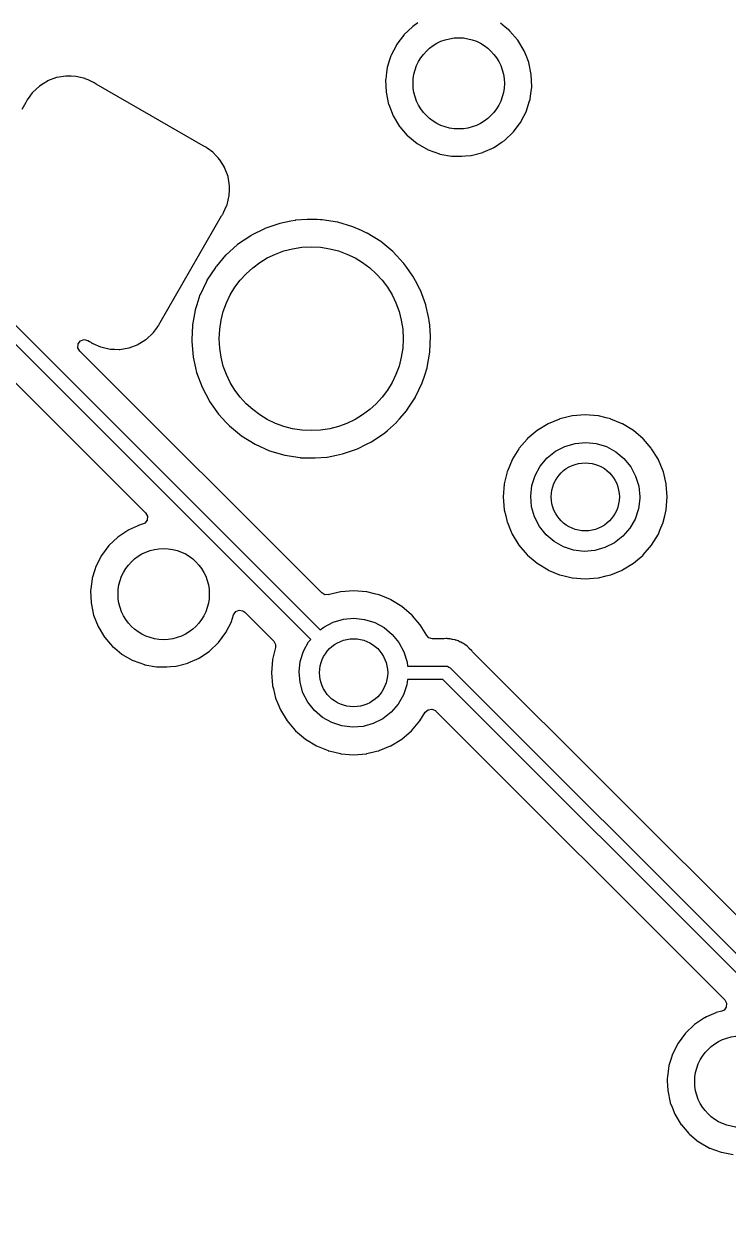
# Model space of a CAD drawing. Extents: x 189 to 319, y -167 to -61.
# Drawn here: x 271.64 to 284.77, y -106.14 to -83.89 of the extents above; entities that cross this region are included whole.
import ezdxf

# ---------------------------------------------------------------- set-up
doc = ezdxf.new("R2010")
doc.units = 0
doc.layers.add('BLACK', color=7, linetype='CONTINUOUS')

msp = doc.modelspace()

# ---------------------------------------------------------------- linework, layer by layer
at = {"layer": 'BLACK', "linetype": 'CONTINUOUS'}
for p, q in [((278.99, -83.8699), (278.895, -83.9336)), ((280.616, -83.9491), (280.527, -83.8759)), ((278.725, -84.0971), (278.635, -84.2176)), ((278.728, -84.0928), (278.725, -84.0971)), ((278.895, -83.9336), (278.728, -84.0928)), ((280.701, -84.0188), (280.616, -83.9491)), ((280.705, -84.0228), (280.701, -84.0188)), ((280.846, -84.1851), (280.705, -84.0228)), ((280.705, -84.0228), (280.705, -84.0228)), ((278.588, -84.2827), (278.492, -84.4715)), ((278.59, -84.2779), (278.588, -84.2827)), ((278.635, -84.2176), (278.59, -84.2779)), ((280.852, -84.193), (280.846, -84.1851)), ((280.972, -84.3902), (280.852, -84.193)), ((278.462, -84.5599), (278.419, -84.6988)), ((278.486, -84.4836), (278.462, -84.5599)), ((278.492, -84.4715), (278.486, -84.4836)), ((281.007, -84.48), (280.972, -84.3902)), ((281.051, -84.5911), (281.007, -84.48)), ((278.405, -84.7952), (278.389, -84.9209)), ((278.418, -84.7039), (278.405, -84.7952)), ((278.419, -84.6988), (278.418, -84.7039)), ((278.419, -84.6988), (278.419, -84.6988)), ((281.057, -84.6048), (281.051, -84.5911)), ((281.104, -84.8306), (281.057, -84.6048)), ((272.001, -85.0058), (271.935, -85.0469)), ((272.082, -84.9557), (272.001, -85.0058)), ((272.087, -84.9525), (272.082, -84.9557)), ((272.082, -84.9557), (272.082, -84.9557)), ((272.254, -84.8895), (272.087, -84.9525)), ((272.26, -84.8885), (272.254, -84.8895)), ((272.425, -84.8613), (272.26, -84.8885)), ((272.26, -84.8885), (272.26, -84.8885)), ((272.431, -84.8603), (272.425, -84.8613)), ((272.425, -84.8613), (272.425, -84.8613)), ((272.437, -84.8605), (272.431, -84.8603)), ((272.527, -84.8635), (272.437, -84.8605)), ((272.437, -84.8605), (272.437, -84.8605)), ((272.61, -84.8662), (272.527, -84.8635)), ((272.784, -84.9068), (272.61, -84.8662)), ((272.789, -84.9094), (272.784, -84.9068)), ((272.841, -84.9326), (272.789, -84.9094)), ((272.789, -84.9094), (272.789, -84.9094)), ((272.927, -84.9718), (272.841, -84.9326)), ((272.932, -84.9739), (272.927, -84.9718)), ((272.943, -84.9781), (272.932, -84.9739)), ((272.947, -84.9799), (272.943, -84.9781)), ((272.943, -84.9781), (272.943, -84.9781)), ((272.958, -84.9863), (272.947, -84.9799)), ((272.962, -84.9894), (272.958, -84.9863)), ((272.973, -84.9991), (272.962, -84.9894)), ((272.991, -85.011), (272.973, -84.9991)), ((274.017, -85.6035), (272.991, -85.011)), ((278.389, -84.9209), (278.387, -84.9326)), ((278.387, -84.9326), (278.396, -85.1631)), ((281.113, -85.0611), (281.104, -84.8306)), ((271.801, -85.1742), (271.726, -85.2784)), ((271.804, -85.1692), (271.801, -85.1742)), ((271.801, -85.1742), (271.801, -85.1742)), ((271.935, -85.0469), (271.804, -85.1692)), ((278.396, -85.1631), (278.443, -85.3889)), ((281.082, -85.2898), (281.096, -85.1849)), ((281.096, -85.1849), (281.112, -85.0664)), ((281.112, -85.0664), (281.113, -85.0611)), ((281.112, -85.0664), (281.112, -85.0664)), ((271.681, -85.3561), (271.608, -85.4839)), ((271.689, -85.34), (271.681, -85.3561)), ((271.7, -85.3142), (271.689, -85.34)), ((271.706, -85.3034), (271.7, -85.3142)), ((271.721, -85.2852), (271.706, -85.3034)), ((271.726, -85.2784), (271.721, -85.2852)), ((278.443, -85.3889), (278.445, -85.3939)), ((278.445, -85.3939), (278.445, -85.3939)), ((278.445, -85.3939), (278.476, -85.4711)), ((281.014, -85.5101), (281.066, -85.3419)), ((281.066, -85.3419), (281.081, -85.2949)), ((281.081, -85.2949), (281.082, -85.2898)), ((281.081, -85.2949), (281.081, -85.2949)), ((274.984, -86.1617), (274.017, -85.6035)), ((278.476, -85.4711), (278.528, -85.6035)), ((278.528, -85.6035), (278.648, -85.8007)), ((280.91, -85.7158), (280.964, -85.608)), ((280.964, -85.608), (281.012, -85.5149)), ((281.012, -85.5149), (281.014, -85.5101)), ((281.012, -85.5149), (281.012, -85.5149)), ((278.648, -85.8007), (278.651, -85.8047)), ((278.651, -85.8047), (278.792, -85.9673)), ((280.605, -86.0601), (280.772, -85.9009)), ((280.772, -85.9009), (280.857, -85.7859)), ((280.857, -85.7859), (280.906, -85.7201)), ((280.906, -85.7201), (280.91, -85.7158)), ((280.906, -85.7201), (280.906, -85.7201)), ((278.792, -85.9673), (278.799, -85.975)), ((278.799, -85.975), (278.803, -85.9783)), ((278.803, -85.9783), (278.973, -86.1178)), ((278.973, -86.1178), (278.973, -86.1178)), ((278.973, -86.1178), (278.977, -86.1212)), ((278.977, -86.1212), (279.178, -86.2354)), ((280.418, -86.186), (280.56, -86.0901)), ((280.56, -86.0901), (280.605, -86.0601)), ((275, -86.1695), (274.984, -86.1617)), ((275.026, -86.1799), (275, -86.1695)), ((275.036, -86.1863), (275.026, -86.1799)), ((275.04, -86.1894), (275.036, -86.1863)), ((275.054, -86.2013), (275.04, -86.1894)), ((275.04, -86.1894), (275.04, -86.1894)), ((275.061, -86.2065), (275.054, -86.2013)), ((275.165, -86.2812), (275.061, -86.2065)), ((275.17, -86.2848), (275.165, -86.2812)), ((275.165, -86.2812), (275.165, -86.2812)), ((275.232, -86.3505), (275.17, -86.2848)), ((275.268, -86.3889), (275.232, -86.3505)), ((279.178, -86.2354), (279.183, -86.2372)), ((279.183, -86.2372), (279.183, -86.2372)), ((279.183, -86.2372), (279.39, -86.3122)), ((279.39, -86.3122), (279.39, -86.3122)), ((279.39, -86.3122), (279.395, -86.3141)), ((279.395, -86.3141), (279.4, -86.315)), ((279.4, -86.315), (279.4, -86.315)), ((279.4, -86.315), (279.618, -86.3544)), ((279.618, -86.3544), (279.618, -86.3544)), ((279.618, -86.3544), (279.622, -86.3551)), ((279.622, -86.3551), (279.639, -86.356)), ((279.639, -86.356), (279.644, -86.3562)), ((279.644, -86.3562), (279.644, -86.3562)), ((279.644, -86.3562), (279.646, -86.3563)), ((279.646, -86.3563), (279.808, -86.3563)), ((279.808, -86.3563), (279.876, -86.3505)), ((279.876, -86.3505), (279.975, -86.3421)), ((279.975, -86.3421), (279.98, -86.3417)), ((279.975, -86.3421), (279.975, -86.3421)), ((279.98, -86.3417), (279.985, -86.3403)), ((279.985, -86.3403), (280.198, -86.2851)), ((279.985, -86.3403), (279.985, -86.3403)), ((280.198, -86.2851), (280.203, -86.2837)), ((280.198, -86.2851), (280.198, -86.2851)), ((280.203, -86.2837), (280.208, -86.2815)), ((280.208, -86.2815), (280.409, -86.1912)), ((280.208, -86.2815), (280.208, -86.2815)), ((280.409, -86.1912), (280.414, -86.189)), ((280.414, -86.189), (280.418, -86.186)), ((280.418, -86.186), (280.418, -86.186)), ((275.293, -86.4153), (275.268, -86.3889)), ((275.296, -86.4206), (275.293, -86.4153)), ((275.384, -86.562), (275.296, -86.4206)), ((275.296, -86.4206), (275.296, -86.4206)), ((275.387, -86.5672), (275.384, -86.562)), ((275.384, -86.562), (275.384, -86.562)), ((275.45, -86.7346), (275.387, -86.5672)), ((275.451, -86.7407), (275.45, -86.7346)), ((275.471, -86.8621), (275.451, -86.7407)), ((275.451, -86.7407), (275.451, -86.7407)), ((268.874, -86.8961), (277.17, -95.1921)), ((275.479, -86.9111), (275.471, -86.8621)), ((275.473, -87.0899), (275.477, -86.9845)), ((275.477, -86.9845), (275.479, -86.9173)), ((275.479, -86.9173), (275.479, -86.9111)), ((275.479, -86.9173), (275.479, -86.9173)), ((276.993, -95.3685), (268.734, -87.1095)), ((275.433, -87.264), (275.473, -87.0899)), ((274.182, -89.4572), (275.329, -87.4708)), ((275.329, -87.4708), (275.341, -87.4536)), ((275.341, -87.4536), (275.35, -87.4419)), ((275.35, -87.4419), (275.353, -87.4382)), ((275.353, -87.4382), (275.36, -87.4274)), ((275.36, -87.4274), (275.362, -87.4229)), ((275.362, -87.4229), (275.366, -87.4125)), ((275.362, -87.4229), (275.362, -87.4229)), ((275.366, -87.4125), (275.368, -87.4074)), ((275.368, -87.4074), (275.43, -87.2697)), ((275.43, -87.2697), (275.433, -87.264)), ((275.43, -87.2697), (275.43, -87.2697)), ((268.56, -87.6549), (273.914, -93.0096)), ((276.416, -87.61), (276.137, -87.7061)), ((276.619, -87.5691), (276.416, -87.61)), ((276.701, -87.5524), (276.619, -87.5691)), ((276.705, -87.5516), (276.701, -87.5524)), ((276.701, -87.5524), (276.701, -87.5524)), ((276.925, -87.537), (276.705, -87.5516)), ((277.11, -87.537), (276.925, -87.537)), ((277.111, -87.5371), (277.11, -87.537)), ((277.177, -87.5401), (277.111, -87.5371)), ((277.111, -87.5371), (277.111, -87.5371)), ((277.202, -87.5412), (277.177, -87.5401)), ((277.205, -87.5417), (277.202, -87.5412)), ((277.489, -87.5867), (277.205, -87.5417)), ((277.205, -87.5417), (277.205, -87.5417)), ((277.494, -87.5874), (277.489, -87.5867)), ((277.489, -87.5867), (277.489, -87.5867)), ((277.777, -87.6718), (277.494, -87.5874)), ((277.938, -87.7442), (277.777, -87.6718)), ((275.873, -87.8383), (275.628, -88.0043)), ((275.889, -87.8303), (275.873, -87.8383)), ((276.133, -87.708), (275.889, -87.8303)), ((276.137, -87.7061), (276.133, -87.708)), ((278.038, -87.7892), (277.938, -87.7442)), ((278.046, -87.7928), (278.038, -87.7892)), ((278.297, -87.9484), (278.046, -87.7928)), ((275.628, -88.0043), (275.408, -88.2012)), ((278.525, -88.1359), (278.297, -87.9484)), ((278.528, -88.1389), (278.525, -88.1359)), ((278.724, -88.3488), (278.528, -88.1389)), ((275.405, -88.2043), (275.234, -88.4047)), ((275.408, -88.2012), (275.405, -88.2043)), ((275.405, -88.2043), (275.405, -88.2043)), ((278.727, -88.3519), (278.724, -88.3488)), ((278.724, -88.3488), (278.724, -88.3488)), ((278.729, -88.3553), (278.727, -88.3519)), ((278.781, -88.4289), (278.729, -88.3553)), ((278.729, -88.3553), (278.729, -88.3553)), ((275.214, -88.4289), (275.057, -88.6696)), ((275.216, -88.4254), (275.214, -88.4289)), ((275.214, -88.4289), (275.214, -88.4289)), ((275.234, -88.4047), (275.216, -88.4254)), ((278.898, -88.5926), (278.781, -88.4289)), ((275.047, -88.6898), (274.928, -88.9398)), ((275.053, -88.6768), (275.047, -88.6898)), ((275.055, -88.6731), (275.053, -88.6768)), ((275.053, -88.6768), (275.053, -88.6768)), ((275.057, -88.6696), (275.055, -88.6731)), ((278.944, -88.681), (278.898, -88.5926)), ((279.025, -88.8339), (278.944, -88.681)), ((274.927, -88.9438), (274.868, -89.127)), ((274.928, -88.9398), (274.927, -88.9438)), ((274.927, -88.9438), (274.927, -88.9438)), ((279.035, -88.8538), (279.025, -88.8339)), ((279.137, -89.1309), (279.035, -88.8538)), ((274.837, -89.2251), (274.788, -89.4991)), ((274.838, -89.221), (274.837, -89.2251)), ((274.868, -89.127), (274.838, -89.221)), ((279.138, -89.135), (279.137, -89.1309)), ((279.193, -89.3802), (279.138, -89.135)), ((279.138, -89.135), (279.138, -89.135)), ((274.17, -89.48), (274.178, -89.4639)), ((274.178, -89.4639), (274.182, -89.4572)), ((279.202, -89.4192), (279.193, -89.3802)), ((279.202, -89.4233), (279.202, -89.4192)), ((279.209, -89.5058), (279.202, -89.4233)), ((273.924, -89.7731), (274.055, -89.6508)), ((274.055, -89.6508), (274.058, -89.6458)), ((274.058, -89.6458), (274.133, -89.5416)), ((274.058, -89.6458), (274.058, -89.6458)), ((274.133, -89.5416), (274.138, -89.5348)), ((274.138, -89.5348), (274.15, -89.5204)), ((274.15, -89.5204), (274.153, -89.5166)), ((274.15, -89.5204), (274.15, -89.5204)), ((274.153, -89.5166), (274.16, -89.5058)), ((274.16, -89.5058), (274.17, -89.48)), ((274.786, -89.5158), (274.774, -89.7748)), ((274.788, -89.4991), (274.786, -89.5117)), ((274.786, -89.5117), (274.786, -89.5158)), ((274.786, -89.5158), (274.786, -89.5158)), ((279.227, -89.7133), (279.209, -89.5058)), ((272.652, -89.9273), (272.657, -89.8565)), ((272.657, -89.8565), (272.7, -89.7996)), ((272.7, -89.7996), (272.766, -89.7748)), ((272.766, -89.7748), (272.838, -89.7914)), ((272.838, -89.7914), (272.869, -89.809)), ((272.869, -89.809), (272.886, -89.8209)), ((272.886, -89.8209), (272.902, -89.8337)), ((272.902, -89.8337), (272.912, -89.8401)), ((272.912, -89.8401), (272.917, -89.8419)), ((272.917, -89.8419), (272.917, -89.8419)), ((272.917, -89.8419), (272.927, -89.8461)), ((272.927, -89.8461), (272.932, -89.8482)), ((272.932, -89.8482), (273.07, -89.9106)), ((273.07, -89.9106), (273.07, -89.9106)), ((273.07, -89.9106), (273.076, -89.9132)), ((273.076, -89.9132), (273.25, -89.9538)), ((273.605, -89.9305), (273.772, -89.8675)), ((273.772, -89.8675), (273.778, -89.8643)), ((273.778, -89.8643), (273.87, -89.8067)), ((273.778, -89.8643), (273.778, -89.8643)), ((273.87, -89.8067), (273.919, -89.7764)), ((273.919, -89.7763), (273.924, -89.7731)), ((273.919, -89.7764), (273.919, -89.7763)), ((274.774, -89.7748), (274.773, -89.8067)), ((274.773, -89.8067), (274.773, -89.8108)), ((274.773, -89.8108), (274.792, -90.0313)), ((274.773, -89.8108), (274.773, -89.8108)), ((279.214, -90.0038), (279.227, -89.7175)), ((279.227, -89.7175), (279.227, -89.7133)), ((279.227, -89.7175), (279.227, -89.7175)), ((272.686, -89.9896), (272.652, -89.9273)), ((277.199, -94.5025), (272.686, -89.9896)), ((273.25, -89.9538), (273.332, -89.9565)), ((273.332, -89.9565), (273.422, -89.9595)), ((273.422, -89.9595), (273.422, -89.9595)), ((273.422, -89.9595), (273.429, -89.9597)), ((273.429, -89.9597), (273.435, -89.9587)), ((273.435, -89.9587), (273.599, -89.9315)), ((273.435, -89.9587), (273.435, -89.9587)), ((273.599, -89.9315), (273.605, -89.9305)), ((273.599, -89.9315), (273.599, -89.9315)), ((274.792, -90.0313), (274.798, -90.1008)), ((274.798, -90.1008), (274.799, -90.1049)), ((274.799, -90.1049), (274.799, -90.1049)), ((274.799, -90.1049), (274.843, -90.303)), ((279.188, -90.151), (279.213, -90.0125)), ((279.213, -90.0125), (279.214, -90.0083)), ((279.213, -90.0125), (279.213, -90.0125)), ((279.214, -90.0083), (279.214, -90.0038)), ((274.843, -90.303), (274.863, -90.389)), ((279.116, -90.4416), (279.161, -90.303)), ((279.161, -90.303), (279.162, -90.299)), ((279.161, -90.303), (279.161, -90.303)), ((279.162, -90.299), (279.188, -90.151)), ((274.863, -90.389), (274.965, -90.6662)), ((278.945, -90.8469), (279.072, -90.5802)), ((279.072, -90.5802), (279.116, -90.4416)), ((274.965, -90.6662), (275.102, -90.9274)), ((275.102, -90.9274), (275.105, -90.9308)), ((275.105, -90.9308), (275.271, -91.1647)), ((278.786, -91.0911), (278.943, -90.8504)), ((278.943, -90.8504), (278.945, -90.8469)), ((278.943, -90.8504), (278.943, -90.8504)), ((275.271, -91.1647), (275.271, -91.1647)), ((275.271, -91.1647), (275.273, -91.1681)), ((275.273, -91.1681), (275.276, -91.1712)), ((275.276, -91.1712), (275.276, -91.1712)), ((275.276, -91.1712), (275.411, -91.3157)), ((278.592, -91.3188), (278.647, -91.2545)), ((278.647, -91.2545), (278.781, -91.0978)), ((278.781, -91.0978), (278.784, -91.0946)), ((278.781, -91.0978), (278.781, -91.0978)), ((278.784, -91.0946), (278.786, -91.0911)), ((278.786, -91.0911), (278.786, -91.0911)), ((281.719, -91.236), (281.637, -91.2556)), ((281.866, -91.2008), (281.719, -91.236)), ((281.87, -91.1996), (281.866, -91.2008)), ((281.866, -91.2008), (281.866, -91.2008)), ((282.11, -91.1808), (281.87, -91.1996)), ((282.349, -91.1996), (282.11, -91.1808)), ((282.354, -91.2008), (282.349, -91.1996)), ((282.501, -91.236), (282.354, -91.2008)), ((282.354, -91.2008), (282.354, -91.2008)), ((282.582, -91.2556), (282.501, -91.236)), ((275.411, -91.3157), (275.475, -91.3841)), ((275.475, -91.3841), (275.703, -91.5716)), ((278.372, -91.5157), (278.42, -91.4728)), ((278.42, -91.4728), (278.589, -91.3216)), ((278.589, -91.3216), (278.592, -91.3188)), ((281.211, -91.4728), (281.028, -91.6287)), ((281.415, -91.3475), (281.211, -91.4728)), ((281.42, -91.3456), (281.415, -91.3475)), ((281.632, -91.2575), (281.42, -91.3456)), ((281.42, -91.3456), (281.42, -91.3456)), ((281.637, -91.2556), (281.632, -91.2575)), ((281.632, -91.2575), (281.632, -91.2575)), ((282.587, -91.2575), (282.582, -91.2556)), ((282.799, -91.3456), (282.587, -91.2575)), ((282.587, -91.2575), (282.587, -91.2575)), ((282.804, -91.3475), (282.799, -91.3456)), ((282.799, -91.3456), (282.799, -91.3456)), ((283.008, -91.4728), (282.804, -91.3475)), ((283.191, -91.6287), (283.008, -91.4728)), ((275.703, -91.5716), (275.954, -91.7272)), ((278.033, -91.7289), (278.124, -91.6835)), ((278.124, -91.6835), (278.127, -91.6817)), ((278.124, -91.6835), (278.124, -91.6835)), ((278.127, -91.6817), (278.372, -91.5157)), ((281.025, -91.6324), (280.878, -91.8042)), ((281.028, -91.6287), (281.025, -91.6324)), ((281.919, -91.712), (282.117, -91.694)), ((282.117, -91.694), (282.314, -91.7148)), ((283.194, -91.6324), (283.191, -91.6287)), ((283.341, -91.8042), (283.194, -91.6324)), ((275.954, -91.7272), (276.223, -91.8482)), ((276.223, -91.8482), (276.506, -91.9326)), ((277.472, -91.9326), (277.584, -91.91)), ((277.584, -91.91), (277.863, -91.8139)), ((277.863, -91.8139), (278.033, -91.7289)), ((280.872, -91.8112), (280.747, -92.0158)), ((280.878, -91.8042), (280.872, -91.8112)), ((281.399, -91.9841), (281.553, -91.8598)), ((281.553, -91.8598), (281.729, -91.768)), ((281.729, -91.768), (281.919, -91.712)), ((282.314, -91.7148), (282.503, -91.7734)), ((282.503, -91.7734), (282.678, -91.8677)), ((282.678, -91.8677), (282.83, -91.9941)), ((283.347, -91.8112), (283.341, -91.8042)), ((283.472, -92.0158), (283.347, -91.8112)), ((276.506, -91.9326), (276.511, -91.9333)), ((276.511, -91.9333), (276.511, -91.9333)), ((276.511, -91.9333), (276.795, -91.9783)), ((276.795, -91.9783), (276.795, -91.9783)), ((276.795, -91.9783), (276.798, -91.9788)), ((276.798, -91.9788), (276.823, -91.9799)), ((276.823, -91.9799), (276.889, -91.9829)), ((276.889, -91.9829), (276.889, -91.9829)), ((276.889, -91.9829), (276.89, -91.983)), ((276.89, -91.983), (277.075, -91.983)), ((277.075, -91.983), (277.295, -91.9684)), ((277.295, -91.9684), (277.299, -91.9676)), ((277.299, -91.9676), (277.472, -91.9326)), ((277.299, -91.9676), (277.299, -91.9676)), ((280.745, -92.0203), (280.657, -92.2329)), ((280.747, -92.0158), (280.745, -92.0203)), ((280.745, -92.0203), (280.745, -92.0203)), ((281.176, -92.3098), (281.271, -92.136)), ((281.271, -92.136), (281.399, -91.9841)), ((282.83, -91.9941), (282.956, -92.1478)), ((283.474, -92.0203), (283.472, -92.0158)), ((283.562, -92.2329), (283.474, -92.0203)), ((283.474, -92.0203), (283.474, -92.0203)), ((280.654, -92.2423), (280.6, -92.466)), ((280.655, -92.2374), (280.654, -92.2423)), ((280.657, -92.2329), (280.655, -92.2374)), ((281.116, -92.4988), (281.176, -92.3098)), ((282.956, -92.1478), (283.049, -92.3228)), ((283.049, -92.3228), (283.106, -92.5127)), ((283.564, -92.2374), (283.562, -92.2329)), ((283.565, -92.2423), (283.564, -92.2374)), ((283.619, -92.466), (283.565, -92.2423)), ((280.599, -92.4708), (280.58, -92.71)), ((280.6, -92.466), (280.599, -92.4708)), ((280.6, -92.466), (280.6, -92.466)), ((281.094, -92.6958), (281.116, -92.4988)), ((283.106, -92.5127), (283.126, -92.71)), ((283.62, -92.4708), (283.619, -92.466)), ((283.619, -92.466), (283.619, -92.466)), ((283.639, -92.71), (283.62, -92.4708)), ((280.58, -92.71), (280.599, -92.9492)), ((281.11, -92.8934), (281.094, -92.6958)), ((283.125, -92.7384), (283.1, -92.9351)), ((283.126, -92.71), (283.125, -92.7384)), ((283.62, -92.9492), (283.639, -92.71)), ((273.914, -93.0096), (273.948, -93.0719)), ((280.599, -92.9492), (280.6, -92.954)), ((280.6, -92.954), (280.6, -92.954)), ((280.6, -92.954), (280.626, -93.0606)), ((281.165, -93.084), (281.11, -92.8934)), ((283.1, -92.9351), (283.038, -93.1232)), ((283.593, -93.0606), (283.619, -92.954)), ((283.619, -92.954), (283.62, -92.9492)), ((283.619, -92.954), (283.619, -92.954)), ((273.755, -93.2551), (273.586, -93.331)), ((273.792, -93.2385), (273.755, -93.2551)), ((273.797, -93.2363), (273.792, -93.2385)), ((273.792, -93.2385), (273.792, -93.2385)), ((273.802, -93.2349), (273.797, -93.2363)), ((273.832, -93.2271), (273.802, -93.2349)), ((273.802, -93.2349), (273.802, -93.2349)), ((273.857, -93.2207), (273.832, -93.2271)), ((273.901, -93.1996), (273.857, -93.2207)), ((273.943, -93.1427), (273.901, -93.1996)), ((273.948, -93.0719), (273.943, -93.1427)), ((280.626, -93.0606), (280.655, -93.1826)), ((280.655, -93.1826), (280.657, -93.1871)), ((280.657, -93.1871), (280.657, -93.1871)), ((280.657, -93.1871), (280.717, -93.331)), ((281.256, -93.2604), (281.165, -93.084)), ((283.038, -93.1232), (282.94, -93.2957)), ((283.502, -93.331), (283.562, -93.1871)), ((283.562, -93.1871), (283.564, -93.1826)), ((283.562, -93.1871), (283.562, -93.1871)), ((283.564, -93.1826), (283.593, -93.0606)), ((273.395, -93.4599), (273.228, -93.6191)), ((273.544, -93.3598), (273.395, -93.4599)), ((273.582, -93.334), (273.544, -93.3598)), ((273.586, -93.331), (273.582, -93.334)), ((273.582, -93.334), (273.582, -93.334)), ((280.717, -93.331), (280.747, -93.4042)), ((280.747, -93.4042), (280.872, -93.6088)), ((281.379, -93.4158), (281.256, -93.2604)), ((281.53, -93.5443), (281.379, -93.4158)), ((282.81, -93.4458), (282.654, -93.5678)), ((282.94, -93.2957), (282.81, -93.4458)), ((283.347, -93.6088), (283.472, -93.4042)), ((283.472, -93.4042), (283.502, -93.331)), ((273.228, -93.6191), (273.09, -93.8042)), ((280.872, -93.6088), (281.028, -93.7913)), ((281.703, -93.641), (281.53, -93.5443)), ((281.891, -93.7023), (281.703, -93.641)), ((282.088, -93.7258), (281.891, -93.7023)), ((282.477, -93.6572), (282.286, -93.7106)), ((282.654, -93.5678), (282.477, -93.6572)), ((283.191, -93.7913), (283.347, -93.6088)), ((273.033, -93.9165), (272.986, -94.0099)), ((273.088, -93.809), (273.033, -93.9165)), ((273.09, -93.8042), (273.088, -93.809)), ((281.028, -93.7913), (281.032, -93.7945)), ((281.032, -93.7945), (281.175, -93.9165)), ((281.175, -93.9165), (281.211, -93.9472)), ((282.286, -93.7106), (282.088, -93.7258)), ((283.008, -93.9472), (283.044, -93.9165)), ((283.044, -93.9165), (283.187, -93.7945)), ((283.187, -93.7945), (283.191, -93.7913)), ((272.966, -94.0725), (272.919, -94.2251)), ((272.986, -94.0099), (272.966, -94.0725)), ((281.211, -93.9472), (281.415, -94.0725)), ((281.415, -94.0725), (281.42, -94.0744)), ((281.42, -94.0744), (281.42, -94.0744)), ((281.42, -94.0744), (281.632, -94.1625)), ((282.587, -94.1625), (282.799, -94.0744)), ((282.799, -94.0744), (282.804, -94.0725)), ((282.799, -94.0744), (282.799, -94.0744)), ((282.804, -94.0725), (283.008, -93.9472)), ((272.916, -94.2392), (272.892, -94.4222)), ((272.918, -94.2302), (272.916, -94.2392)), ((272.919, -94.2251), (272.918, -94.2302)), ((272.919, -94.2251), (272.919, -94.2251)), ((281.632, -94.1625), (281.637, -94.1644)), ((281.637, -94.1644), (281.719, -94.184)), ((281.719, -94.184), (281.866, -94.2192)), ((281.866, -94.2192), (281.866, -94.2192)), ((281.866, -94.2192), (281.87, -94.2204)), ((281.87, -94.2204), (282.11, -94.2392)), ((282.11, -94.2392), (282.349, -94.2204)), ((282.349, -94.2204), (282.354, -94.2192)), ((282.354, -94.2192), (282.501, -94.184)), ((282.354, -94.2192), (282.354, -94.2192)), ((282.501, -94.184), (282.582, -94.1644)), ((282.582, -94.1644), (282.587, -94.1625)), ((272.892, -94.4222), (272.887, -94.4589)), ((272.887, -94.4589), (272.896, -94.6894)), ((277.256, -94.5353), (277.199, -94.5025)), ((277.318, -94.5335), (277.256, -94.5353)), ((277.547, -94.4809), (277.318, -94.5358)), ((277.318, -94.5358), (277.318, -94.5335)), ((277.552, -94.4797), (277.547, -94.4809)), ((277.547, -94.4809), (277.547, -94.4809)), ((277.791, -94.4609), (277.552, -94.4797)), ((278.03, -94.4797), (277.791, -94.4609)), ((278.035, -94.4809), (278.03, -94.4797)), ((278.182, -94.5162), (278.035, -94.4809)), ((278.035, -94.4809), (278.035, -94.4809)), ((278.263, -94.5358), (278.182, -94.5162)), ((278.268, -94.5377), (278.263, -94.5358)), ((278.481, -94.6257), (278.268, -94.5377)), ((278.268, -94.5377), (278.268, -94.5377)), ((272.896, -94.6894), (272.943, -94.9152)), ((278.485, -94.6276), (278.481, -94.6257)), ((278.481, -94.6257), (278.481, -94.6257)), ((278.69, -94.753), (278.485, -94.6276)), ((278.872, -94.9088), (278.69, -94.753)), ((272.943, -94.9152), (273.028, -95.1298)), ((275.512, -95.0412), (275.514, -95.0364)), ((275.514, -95.0364), (275.553, -94.9097)), ((275.553, -94.9097), (275.593, -94.8506)), ((275.593, -94.8506), (275.658, -94.8221)), ((275.658, -94.8221), (275.728, -94.8333)), ((275.728, -94.8333), (275.763, -94.858)), ((275.763, -94.858), (276.303, -95.3984)), ((277.41, -95.0481), (277.601, -94.9921)), ((277.601, -94.9921), (277.798, -94.9742)), ((277.798, -94.9742), (277.995, -94.9949)), ((277.995, -94.9949), (278.185, -95.0535)), ((278.875, -94.9126), (278.872, -94.9088)), ((278.92, -94.9652), (278.875, -94.9126)), ((279.028, -95.0913), (278.92, -94.9652)), ((273.028, -95.1298), (273.148, -95.327)), ((275.272, -95.4272), (275.41, -95.2421)), ((275.41, -95.2421), (275.464, -95.1343)), ((275.464, -95.1343), (275.512, -95.0412)), ((275.512, -95.0412), (275.512, -95.0412)), ((277.17, -95.1921), (277.235, -95.14)), ((277.235, -95.14), (277.41, -95.0481)), ((278.185, -95.0535), (278.359, -95.1478)), ((278.359, -95.1478), (278.512, -95.2742)), ((279.031, -95.0955), (279.028, -95.0913)), ((279.153, -95.2959), (279.031, -95.0955)), ((273.148, -95.327), (273.151, -95.331)), ((273.151, -95.331), (273.26, -95.4568)), ((273.26, -95.4568), (273.299, -95.5012)), ((275.105, -95.5864), (275.272, -95.4272)), ((276.303, -95.3984), (276.337, -95.4608)), ((276.337, -95.4608), (276.335, -95.5171)), ((276.857, -95.5899), (276.953, -95.4161)), ((276.953, -95.4161), (276.993, -95.3685)), ((278.512, -95.2742), (278.637, -95.4279)), ((278.637, -95.4279), (278.73, -95.603)), ((279.155, -95.2948), (279.153, -95.2959)), ((279.193, -95.3366), (279.155, -95.2948)), ((279.261, -95.3566), (279.193, -95.3366)), ((279.469, -95.3566), (279.261, -95.3566)), ((279.481, -95.3561), (279.469, -95.3566)), ((279.517, -95.3527), (279.481, -95.3561)), ((279.525, -95.3519), (279.517, -95.3527)), ((279.533, -95.3531), (279.525, -95.3519)), ((279.545, -95.3551), (279.533, -95.3531)), ((279.565, -95.3566), (279.545, -95.3551)), ((279.585, -95.3566), (279.565, -95.3566)), ((279.593, -95.3586), (279.585, -95.3566)), ((279.628, -95.3676), (279.593, -95.3586)), ((279.593, -95.3586), (279.593, -95.3586)), ((279.64, -95.37), (279.628, -95.3676)), ((279.675, -95.3757), (279.64, -95.37)), ((279.683, -95.3769), (279.675, -95.3757)), ((279.675, -95.3757), (279.675, -95.3757)), ((279.691, -95.3801), (279.683, -95.3769)), ((279.702, -95.385), (279.691, -95.3801)), ((279.691, -95.3801), (279.691, -95.3801)), ((279.721, -95.3914), (279.702, -95.385)), ((279.74, -95.3964), (279.721, -95.3914)), ((279.779, -95.4177), (279.74, -95.3964)), ((279.79, -95.423), (279.779, -95.4177)), ((279.823, -95.4374), (279.79, -95.423)), ((279.83, -95.4405), (279.823, -95.4374)), ((279.823, -95.4374), (279.823, -95.4374)), ((279.846, -95.4526), (279.83, -95.4405)), ((279.846, -95.4529), (279.846, -95.4526)), ((279.863, -95.4638), (279.846, -95.4529)), ((279.873, -95.4697), (279.863, -95.4638)), ((279.874, -95.4697), (279.873, -95.4697)), ((279.88, -95.4735), (279.874, -95.4697)), ((279.886, -95.479), (279.88, -95.4735)), ((279.913, -95.5038), (279.886, -95.479)), ((273.299, -95.5012), (273.338, -95.5337)), ((273.338, -95.5337), (273.473, -95.6441)), ((273.473, -95.6441), (273.473, -95.6441)), ((273.473, -95.6441), (273.477, -95.6475)), ((273.477, -95.6475), (273.678, -95.7616)), ((274.918, -95.7123), (275.097, -95.5916)), ((275.097, -95.5916), (275.105, -95.5864)), ((276.337, -95.5176), (276.282, -95.7461)), ((276.335, -95.5171), (276.337, -95.5176)), ((276.797, -95.7789), (276.857, -95.5899)), ((278.73, -95.603), (278.788, -95.7928)), ((279.922, -95.5115), (279.913, -95.5038)), ((279.925, -95.514), (279.922, -95.5115)), ((279.945, -95.5337), (279.925, -95.514)), ((279.947, -95.5365), (279.945, -95.5337)), ((279.997, -95.5831), (279.947, -95.5365)), ((280.001, -95.5896), (279.997, -95.5831)), ((280.009, -95.5979), (280.001, -95.5896)), ((293.672, -109.261), (280.009, -95.5979)), ((273.678, -95.7616), (273.683, -95.7635)), ((273.683, -95.7635), (273.683, -95.7635)), ((273.683, -95.7635), (273.89, -95.8385)), ((273.89, -95.8385), (273.89, -95.8385)), ((273.89, -95.8385), (273.895, -95.8403)), ((273.895, -95.8403), (273.9, -95.8413)), ((273.9, -95.8413), (273.9, -95.8413)), ((273.9, -95.8413), (274.118, -95.8807)), ((274.118, -95.8807), (274.118, -95.8807)), ((274.118, -95.8807), (274.122, -95.8814)), ((274.122, -95.8814), (274.139, -95.8822)), ((274.139, -95.8822), (274.144, -95.8825)), ((274.144, -95.8825), (274.144, -95.8825)), ((274.144, -95.8825), (274.146, -95.8825)), ((274.146, -95.8825), (274.308, -95.8825)), ((274.308, -95.8825), (274.375, -95.8769)), ((274.375, -95.8769), (274.475, -95.8684)), ((274.475, -95.8684), (274.48, -95.8679)), ((274.475, -95.8684), (274.475, -95.8684)), ((274.48, -95.8679), (274.485, -95.8666)), ((274.485, -95.8666), (274.698, -95.8113)), ((274.485, -95.8666), (274.485, -95.8666)), ((274.698, -95.8113), (274.703, -95.81)), ((274.698, -95.8113), (274.698, -95.8113)), ((274.703, -95.81), (274.708, -95.8078)), ((274.708, -95.8078), (274.909, -95.7174)), ((274.708, -95.8078), (274.708, -95.8078)), ((274.909, -95.7174), (274.914, -95.7152)), ((274.914, -95.7152), (274.918, -95.7123)), ((274.918, -95.7123), (274.918, -95.7123)), ((276.281, -95.7509), (276.262, -95.9901)), ((276.282, -95.7461), (276.281, -95.7509)), ((276.282, -95.7461), (276.282, -95.7461)), ((276.775, -95.9759), (276.797, -95.7789)), ((278.788, -95.7928), (278.795, -95.8651)), ((278.795, -95.8651), (279.505, -95.8651)), ((279.505, -95.8651), (279.527, -95.8683)), ((279.527, -95.8683), (279.532, -95.868)), ((279.532, -95.868), (279.534, -95.8693)), ((279.534, -95.8693), (279.541, -95.8703)), ((279.541, -95.8703), (279.566, -95.887)), ((279.566, -95.887), (279.594, -95.9017)), ((279.594, -95.9017), (293.491, -109.799)), ((276.262, -95.9901), (276.281, -96.2293)), ((276.792, -96.1735), (276.775, -95.9759)), ((278.794, -96.1151), (278.782, -96.2152)), ((279.453, -96.1151), (278.794, -96.1151)), ((293.196, -109.858), (279.453, -96.1151)), ((276.281, -96.2293), (276.282, -96.2342)), ((276.282, -96.2342), (276.282, -96.2342)), ((276.282, -96.2342), (276.295, -96.2917)), ((276.295, -96.2917), (276.337, -96.4627)), ((276.846, -96.3641), (276.792, -96.1735)), ((276.937, -96.5405), (276.846, -96.3641)), ((278.782, -96.2152), (278.719, -96.4034)), ((276.337, -96.4627), (276.338, -96.4673)), ((276.338, -96.4673), (276.338, -96.4673)), ((276.338, -96.4673), (276.378, -96.5637)), ((276.378, -96.5637), (276.428, -96.6844)), ((277.06, -96.6959), (276.937, -96.5405)), ((278.621, -96.5758), (278.492, -96.7259)), ((278.719, -96.4034), (278.621, -96.5758)), ((276.428, -96.6844), (276.554, -96.889)), ((277.211, -96.8244), (277.06, -96.6959)), ((278.492, -96.7259), (278.335, -96.848)), ((279.028, -96.889), (279.127, -96.7276)), ((279.127, -96.7276), (279.18, -96.68)), ((279.18, -96.68), (279.25, -96.6684)), ((279.25, -96.6684), (279.315, -96.6965)), ((279.315, -96.6965), (279.323, -96.7044)), ((279.323, -96.7044), (284.71, -102.091)), ((276.554, -96.889), (276.71, -97.0714)), ((277.384, -96.9212), (277.211, -96.8244)), ((277.573, -96.9824), (277.384, -96.9212)), ((277.77, -97.0059), (277.573, -96.9824)), ((277.967, -96.9907), (277.77, -97.0059)), ((278.158, -96.9374), (277.967, -96.9907)), ((278.335, -96.848), (278.158, -96.9374)), ((278.872, -97.0714), (279.028, -96.889)), ((276.71, -97.0714), (276.892, -97.2273)), ((276.892, -97.2273), (277.097, -97.3527)), ((278.485, -97.3527), (278.69, -97.2273)), ((278.69, -97.2273), (278.872, -97.0714)), ((277.097, -97.3527), (277.101, -97.3546)), ((277.101, -97.3546), (277.101, -97.3546)), ((277.101, -97.3546), (277.314, -97.4426)), ((277.314, -97.4426), (277.318, -97.4445)), ((277.318, -97.4445), (277.363, -97.4551)), ((277.363, -97.4551), (277.547, -97.4994)), ((278.035, -97.4994), (278.219, -97.4551)), ((278.219, -97.4551), (278.263, -97.4445)), ((278.263, -97.4445), (278.268, -97.4426)), ((278.268, -97.4426), (278.481, -97.3546)), ((278.481, -97.3546), (278.485, -97.3527)), ((278.481, -97.3546), (278.481, -97.3546)), ((277.547, -97.4994), (277.547, -97.4994)), ((277.547, -97.4994), (277.552, -97.5005)), ((277.552, -97.5005), (277.791, -97.5193)), ((277.791, -97.5193), (278.03, -97.5005)), ((278.03, -97.5005), (278.035, -97.4994)), ((278.035, -97.4994), (278.035, -97.4994)), ((284.71, -102.091), (284.745, -102.154)), ((284.745, -102.154), (284.739, -102.225)), ((284.542, -102.332), (284.371, -102.409)), ((284.547, -102.33), (284.542, -102.332)), ((284.542, -102.332), (284.542, -102.332)), ((284.653, -102.302), (284.547, -102.33)), ((284.697, -102.281), (284.653, -102.302)), ((284.739, -102.225), (284.697, -102.281)), ((284.145, -102.554), (283.978, -102.713)), ((284.274, -102.467), (284.145, -102.554)), ((284.332, -102.428), (284.274, -102.467)), ((284.336, -102.425), (284.332, -102.428)), ((284.332, -102.428), (284.332, -102.428)), ((284.371, -102.409), (284.336, -102.425)), ((283.978, -102.713), (283.84, -102.898)), ((283.783, -103.01), (283.736, -103.104)), ((283.838, -102.903), (283.783, -103.01)), ((283.84, -102.898), (283.838, -102.903)), ((283.705, -103.202), (283.669, -103.319)), ((283.736, -103.104), (283.705, -103.202)), ((283.654, -103.423), (283.64, -103.529)), ((283.668, -103.324), (283.654, -103.423)), ((283.669, -103.319), (283.668, -103.324)), ((283.669, -103.319), (283.669, -103.319)), ((283.64, -103.529), (283.637, -103.553)), ((283.637, -103.553), (283.637, -103.558)), ((283.637, -103.558), (283.637, -103.558)), ((283.637, -103.558), (283.639, -103.603)), ((283.639, -103.603), (283.646, -103.783)), ((283.646, -103.783), (283.693, -104.009)), ((283.693, -104.009), (283.695, -104.014)), ((283.695, -104.014), (283.695, -104.014)), ((283.695, -104.014), (283.727, -104.094)), ((283.727, -104.094), (283.778, -104.223)), ((283.778, -104.223), (283.898, -104.421)), ((283.898, -104.421), (283.901, -104.425)), ((283.901, -104.425), (284.042, -104.587)), ((284.042, -104.587), (284.049, -104.595)), ((284.049, -104.595), (284.053, -104.598)), ((284.053, -104.598), (284.223, -104.738)), ((284.223, -104.738), (284.223, -104.738)), ((284.223, -104.738), (284.227, -104.741)), ((284.227, -104.741), (284.428, -104.855)), ((284.428, -104.855), (284.433, -104.857)), ((284.433, -104.857), (284.433, -104.857)), ((284.433, -104.857), (284.64, -104.932)), ((284.64, -104.932), (284.64, -104.932)), ((284.64, -104.932), (284.645, -104.934)), ((284.645, -104.934), (284.65, -104.935)), ((284.65, -104.935), (284.65, -104.935)), ((284.65, -104.935), (284.868, -104.974))]:
    msp.add_line(p, q, dxfattribs=at)
at = {"layer": 'BLACK'}
for centre, radius in [((279.75, -84.9969), 0.8509), ((277, -89.76), 1.7145), ((282.11, -92.71), 0.635), ((274.25, -94.5231), 0.8509), ((277.791, -95.9901), 0.635), ((285, -103.617), 0.8509)]:
    msp.add_circle(centre, radius, dxfattribs=at)

doc.saveas('drawing.dxf')
